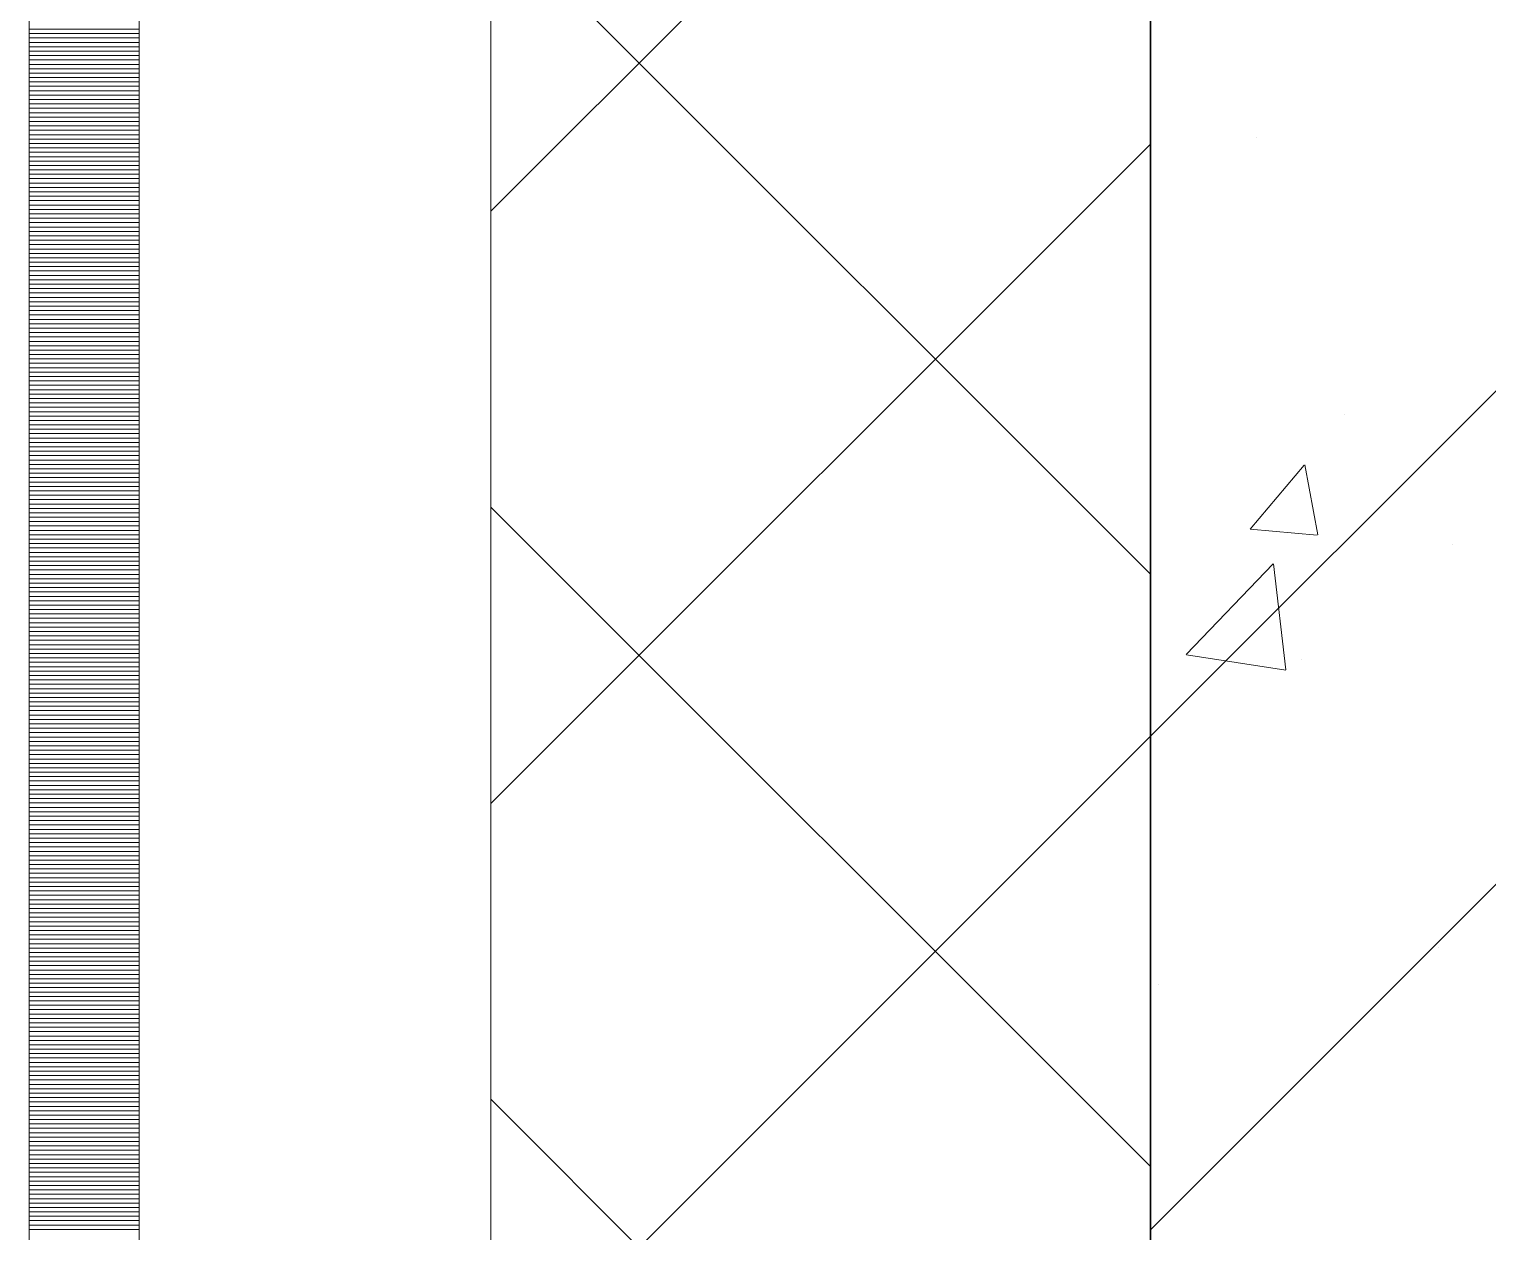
# Model space of a CAD drawing. Header units: millimetres. Extents: x 470010 to 1231400, y -134005 to 421770.
# Drawn here: x 672518.6 to 672850.3, y -53366 to -53092.5 of the extents above; entities that cross this region are included whole.
import ezdxf
from ezdxf.enums import TextEntityAlignment as Align

# ---------------------------------------------------------------- set-up
doc = ezdxf.new("R2010")
doc.units = ezdxf.units.MM
doc.linetypes.add('DASHED', pattern=[19.05, 12.7, -6.35])
doc.linetypes.add('HIDDEN2', pattern=[4.7625, 3.175, -1.5875])
doc.layers.get('Defpoints').update_dxf_attribs({"color": 140})
doc.layers.add('АР_Делит', color=120, linetype='Continuous', lineweight=0, plot=False)
for name, color, linetype, lineweight in [('АР_Колонны', 70, 'Continuous', 30), ('АР_Стены ЖБ', 7, 'Continuous', 35), ('АР_Стены ПЕНОблок', 52, 'Continuous', 20), ('АР_Тонкая', 254, 'Continuous', 5), ('АР_Утеплитель', 31, 'Continuous', 0), ('АР_Штриховка', 8, 'Continuous', 0)]:
    doc.layers.add(name, color=color, linetype=linetype, lineweight=lineweight)
doc.layers.add('РД_Оси_100', color=7, linetype='Continuous', lineweight=0, true_color=0x525252)
doc.styles.add('style1', font='ARIALN.TTF')

# ---------------------------------------------------------------- blocks, each defined once
blk = doc.blocks.new('СОШ_2200_АР_ОСИ_М100_28.05.24')
at = {"layer": 'АР_Делит', "color": 251, "linetype": 'DASHED', "true_color": 0x636466}
blk.add_lwpolyline([(114955, 135155), (114955, -355), (93595.036, -355), (93595.036, 13855), (94145, 13855), (94145, 68320), (66055, 68320), (66055, 13857.73), (83455, 13857.73), (83455, -355), (45245, -355), (45245, 13145), (44695, 13145), (44695, 26755), (45245, 26755), (45245, 68320), (20455, 68320), (20455, 26755), (27955, 26755), (27955, 13145), (-355, 13145), (-355, 100855)], dxfattribs=at)
blk = doc.blocks.new('A$C9108343f')
at = {"layer": 'АР_Колонны', "color": 18, "linetype": 'HIDDEN2', "lineweight": 25, "true_color": 0x000000}
blk.add_line((7054.96, 46855), (7054.96, 47755), dxfattribs=at)
at = {"layer": 'АР_Колонны', "color": 18, "linetype": 'Continuous', "lineweight": 15, "true_color": 0x000000}
blk.add_line((7054.96, 47755), (7054.96, 46855), dxfattribs=at)
blk.add_line((7054.96, 47755), (7054.96, 46855), dxfattribs=at)
at = {"layer": 'АР_Стены ЖБ', "color": 18, "linetype": 'Continuous', "lineweight": 30, "true_color": 0x000000}
blk.add_line((7054.96, 47755), (7054.96, 46855), dxfattribs=at)
at = {"layer": 'АР_Стены ПЕНОблок', "color": 18, "linetype": 'Continuous', "lineweight": 20, "true_color": 0x000000}
blk.add_line((7054.96, 97555), (7054.96, 21355), dxfattribs=at)
at = {"layer": 'АР_Тонкая', "color": 18, "linetype": 'Continuous', "lineweight": 5, "true_color": 0x000000}
for p, q in [((6799.96, 97555), (6799.96, 21355)), ((6824.96, 97555), (6824.96, 21355)), ((6824.96, 21355), (6824.96, 97555)), ((6904.96, 21355), (6904.96, 97555))]:
    blk.add_line(p, q, dxfattribs=at)
at = {"layer": 'АР_Утеплитель', "color": 18, "linetype": 'Continuous', "lineweight": 0, "true_color": 0x000000}
for p, q in [((6904.96, 97555), (6904.96, 21355)), ((7054.96, 21355), (7054.96, 97555))]:
    blk.add_line(p, q, dxfattribs=at)
at = {"layer": 'АР_Штриховка', "color": 18, "linetype": 'Continuous', "lineweight": 0, "true_color": 0x000000}
for p, q in [((6904.96, 47232.33), (7054.96, 47382.33)), ((7054.96, 47149.76), (6904.96, 47299.76)), ((6799.96, 47273.75), (6824.96, 47273.75)), ((6799.96, 47272.75), (6824.96, 47272.75)), ((6799.96, 47271.75), (6824.96, 47271.75)), ((6799.96, 47270.75), (6824.96, 47270.75)), ((6799.96, 47269.75), (6824.96, 47269.75)), ((6799.96, 47268.75), (6824.96, 47268.75)), ((6799.96, 47267.75), (6824.96, 47267.75)), ((6799.96, 47266.75), (6824.96, 47266.75)), ((6799.96, 47265.75), (6824.96, 47265.75)), ((6799.96, 47264.75), (6824.96, 47264.75)), ((6799.96, 47263.75), (6824.96, 47263.75)), ((6799.96, 47262.75), (6824.96, 47262.75)), ((6799.96, 47261.75), (6824.96, 47261.75)), ((6799.96, 47260.75), (6824.96, 47260.75)), ((6799.96, 47259.75), (6824.96, 47259.75)), ((6799.96, 47258.75), (6824.96, 47258.75)), ((6799.96, 47257.75), (6824.96, 47257.75)), ((6799.96, 47256.75), (6824.96, 47256.75)), ((6799.96, 47255.75), (6824.96, 47255.75)), ((6799.96, 47254.75), (6824.96, 47254.75)), ((6799.96, 47253.75), (6824.96, 47253.75)), ((6799.96, 47252.75), (6824.96, 47252.75)), ((6799.96, 47251.75), (6824.96, 47251.75)), ((6799.96, 47250.75), (6824.96, 47250.75)), ((6799.96, 47249.75), (6824.96, 47249.75)), ((6799.96, 47248.75), (6824.96, 47248.75)), ((6799.96, 47247.75), (6824.96, 47247.75)), ((6904.96, 47097.63), (7054.96, 47247.63)), ((6799.96, 47246.75), (6824.96, 47246.75)), ((6799.96, 47245.75), (6824.96, 47245.75)), ((6799.96, 47244.75), (6824.96, 47244.75)), ((6799.96, 47243.75), (6824.96, 47243.75)), ((6799.96, 47242.75), (6824.96, 47242.75)), ((6799.96, 47241.75), (6824.96, 47241.75)), ((6799.96, 47240.75), (6824.96, 47240.75)), ((6799.96, 47239.75), (6824.96, 47239.75)), ((6799.96, 47238.75), (6824.96, 47238.75)), ((6799.96, 47237.75), (6824.96, 47237.75)), ((6799.96, 47236.75), (6824.96, 47236.75)), ((6799.96, 47235.75), (6824.96, 47235.75)), ((6799.96, 47234.75), (6824.96, 47234.75)), ((6799.96, 47233.75), (6824.96, 47233.75)), ((6799.96, 47232.75), (6824.96, 47232.75)), ((6799.96, 47231.75), (6824.96, 47231.75)), ((6799.96, 47230.75), (6824.96, 47230.75)), ((6799.96, 47229.75), (6824.96, 47229.75)), ((6799.96, 47228.75), (6824.96, 47228.75)), ((6799.96, 47227.75), (6824.96, 47227.75)), ((6799.96, 47226.75), (6824.96, 47226.75)), ((6799.96, 47225.75), (6824.96, 47225.75)), ((6799.96, 47224.75), (6824.96, 47224.75)), ((6799.96, 47223.75), (6824.96, 47223.75)), ((6799.96, 47222.75), (6824.96, 47222.75)), ((6799.96, 47221.75), (6824.96, 47221.75)), ((6799.96, 47220.75), (6824.96, 47220.75)), ((6799.96, 47219.75), (6824.96, 47219.75)), ((6799.96, 47218.75), (6824.96, 47218.75)), ((6799.96, 47217.75), (6824.96, 47217.75)), ((6799.96, 47216.75), (6824.96, 47216.75)), ((6799.96, 47215.75), (6824.96, 47215.75)), ((6799.96, 47214.75), (6824.96, 47214.75)), ((6799.96, 47213.75), (6824.96, 47213.75)), ((6799.96, 47212.75), (6824.96, 47212.75)), ((6799.96, 47211.75), (6824.96, 47211.75)), ((6799.96, 47210.75), (6824.96, 47210.75)), ((6799.96, 47209.75), (6824.96, 47209.75)), ((6799.96, 47208.75), (6824.96, 47208.75)), ((6799.96, 47207.75), (6824.96, 47207.75)), ((6799.96, 47206.75), (6824.96, 47206.75)), ((6799.96, 47205.75), (6824.96, 47205.75)), ((6799.96, 47204.75), (6824.96, 47204.75)), ((6799.96, 47203.75), (6824.96, 47203.75)), ((6799.96, 47202.75), (6824.96, 47202.75)), ((6799.96, 47201.75), (6824.96, 47201.75)), ((6799.96, 47200.75), (6824.96, 47200.75)), ((6799.96, 47199.75), (6824.96, 47199.75)), ((6799.96, 47198.75), (6824.96, 47198.75)), ((6799.96, 47197.75), (6824.96, 47197.75)), ((6799.96, 47196.75), (6824.96, 47196.75)), ((6799.96, 47195.75), (6824.96, 47195.75)), ((6799.96, 47194.75), (6824.96, 47194.75)), ((6799.96, 47193.75), (6824.96, 47193.75)), ((6799.96, 47192.75), (6824.96, 47192.75)), ((6799.96, 47191.75), (6824.96, 47191.75)), ((6799.96, 47190.75), (6824.96, 47190.75)), ((6799.96, 47189.75), (6824.96, 47189.75)), ((6799.96, 47188.75), (6824.96, 47188.75)), ((6799.96, 47187.75), (6824.96, 47187.75)), ((6799.96, 47186.75), (6824.96, 47186.75)), ((6799.96, 47185.75), (6824.96, 47185.75)), ((6799.96, 47184.75), (6824.96, 47184.75)), ((7099.14, 47186.19), (7099.14, 47186.19)), ((6799.96, 47183.75), (6824.96, 47183.75)), ((6799.96, 47182.75), (6824.96, 47182.75)), ((6799.96, 47181.75), (6824.96, 47181.75)), ((6799.96, 47180.75), (6824.96, 47180.75)), ((6799.96, 47179.75), (6824.96, 47179.75)), ((6799.96, 47178.75), (6824.96, 47178.75)), ((6799.96, 47177.75), (6824.96, 47177.75)), ((6799.96, 47176.75), (6824.96, 47176.75)), ((6799.96, 47175.75), (6824.96, 47175.75)), ((6799.96, 47174.75), (6824.96, 47174.75)), ((7077.68, 47160.03), (7089.93, 47174.62)), ((7093.05, 47158.73), (7090.11, 47174.65)), ((6799.96, 47173.75), (6824.96, 47173.75)), ((6799.96, 47172.75), (6824.96, 47172.75)), ((6799.96, 47171.75), (6824.96, 47171.75)), ((6799.96, 47170.75), (6824.96, 47170.75)), ((6799.96, 47169.75), (6824.96, 47169.75)), ((6799.96, 47168.75), (6824.96, 47168.75)), ((6799.96, 47167.75), (6824.96, 47167.75)), ((6799.96, 47166.75), (6824.96, 47166.75)), ((6799.96, 47165.75), (6824.96, 47165.75)), ((6799.96, 47164.75), (6824.96, 47164.75)), ((7054.96, 47015.06), (6904.96, 47165.06)), ((6799.96, 47163.75), (6824.96, 47163.75)), ((6799.96, 47162.75), (6824.96, 47162.75)), ((6799.96, 47161.75), (6824.96, 47161.75)), ((6799.96, 47160.75), (6824.96, 47160.75)), ((6799.96, 47159.75), (6824.96, 47159.75)), ((6799.96, 47158.75), (6824.96, 47158.75)), ((7077.68, 47160.02), (7092.86, 47158.69)), ((6799.96, 47157.75), (6824.96, 47157.75)), ((6799.96, 47156.75), (6824.96, 47156.75)), ((6799.96, 47155.75), (6824.96, 47155.75)), ((6799.96, 47154.75), (6824.96, 47154.75)), ((7123.62, 47156.61), (7123.62, 47156.61)), ((6799.96, 47153.75), (6824.96, 47153.75)), ((6799.96, 47152.75), (6824.96, 47152.75)), ((6799.96, 47151.75), (6824.96, 47151.75)), ((7063.11, 47131.55), (7082.89, 47152.17)), ((7085.75, 47128.06), (7082.95, 47152.18)), ((6799.96, 47150.75), (6824.96, 47150.75)), ((6799.96, 47149.75), (6824.96, 47149.75)), ((6799.96, 47148.75), (6824.96, 47148.75)), ((6799.96, 47147.75), (6824.96, 47147.75)), ((6799.96, 47146.75), (6824.96, 47146.75)), ((6799.96, 47145.75), (6824.96, 47145.75)), ((6799.96, 47144.75), (6824.96, 47144.75)), ((6799.96, 47143.75), (6824.96, 47143.75)), ((6799.96, 47142.75), (6824.96, 47142.75)), ((6799.96, 47141.75), (6824.96, 47141.75)), ((6799.96, 47140.75), (6824.96, 47140.75)), ((6799.96, 47139.75), (6824.96, 47139.75)), ((6799.96, 47138.75), (6824.96, 47138.75)), ((6799.96, 47137.75), (6824.96, 47137.75)), ((6799.96, 47136.75), (6824.96, 47136.75)), ((6799.96, 47135.75), (6824.96, 47135.75)), ((6799.96, 47134.75), (6824.96, 47134.75)), ((6799.96, 47133.75), (6824.96, 47133.75)), ((6799.96, 47132.75), (6824.96, 47132.75)), ((6799.96, 47131.75), (6824.96, 47131.75)), ((7063.15, 47131.47), (7085.74, 47127.96)), ((6799.96, 47130.75), (6824.96, 47130.75)), ((6799.96, 47129.75), (6824.96, 47129.75)), ((6799.96, 47128.75), (6824.96, 47128.75)), ((7089.28, 47130.49), (7089.28, 47130.49)), ((6799.96, 47127.75), (6824.96, 47127.75)), ((6799.96, 47126.75), (6824.96, 47126.75)), ((6799.96, 47125.75), (6824.96, 47125.75)), ((6799.96, 47124.75), (6824.96, 47124.75)), ((6799.96, 47123.75), (6824.96, 47123.75)), ((6799.96, 47122.75), (6824.96, 47122.75)), ((6799.96, 47121.75), (6824.96, 47121.75)), ((6799.96, 47120.75), (6824.96, 47120.75)), ((6799.96, 47119.75), (6824.96, 47119.75)), ((6799.96, 47118.75), (6824.96, 47118.75)), ((6799.96, 47117.75), (6824.96, 47117.75)), ((6799.96, 47116.75), (6824.96, 47116.75)), ((6799.96, 47115.75), (6824.96, 47115.75)), ((6799.96, 47114.75), (6824.96, 47114.75)), ((6799.96, 47113.75), (6824.96, 47113.75)), ((6799.96, 47112.75), (6824.96, 47112.75)), ((6799.96, 47111.75), (6824.96, 47111.75)), ((6904.96, 46962.92), (7054.96, 47112.92)), ((6799.96, 47110.75), (6824.96, 47110.75)), ((6799.96, 47109.75), (6824.96, 47109.75)), ((6799.96, 47108.75), (6824.96, 47108.75)), ((6799.96, 47107.75), (6824.96, 47107.75)), ((6799.96, 47106.75), (6824.96, 47106.75)), ((6799.96, 47105.75), (6824.96, 47105.75)), ((6799.96, 47104.75), (6824.96, 47104.75)), ((6799.96, 47103.75), (6824.96, 47103.75)), ((6799.96, 47102.75), (6824.96, 47102.75)), ((6799.96, 47101.75), (6824.96, 47101.75)), ((6799.96, 47100.75), (6824.96, 47100.75)), ((6799.96, 47099.75), (6824.96, 47099.75)), ((6799.96, 47098.75), (6824.96, 47098.75)), ((6799.96, 47097.75), (6824.96, 47097.75)), ((6799.96, 47096.75), (6824.96, 47096.75)), ((6799.96, 47095.75), (6824.96, 47095.75)), ((6799.96, 47094.75), (6824.96, 47094.75)), ((6799.96, 47093.75), (6824.96, 47093.75)), ((6799.96, 47092.75), (6824.96, 47092.75)), ((6799.96, 47091.75), (6824.96, 47091.75)), ((6799.96, 47090.75), (6824.96, 47090.75)), ((6799.96, 47089.75), (6824.96, 47089.75)), ((6799.96, 47088.75), (6824.96, 47088.75)), ((6799.96, 47087.75), (6824.96, 47087.75)), ((6799.96, 47086.75), (6824.96, 47086.75)), ((6799.96, 47085.75), (6824.96, 47085.75)), ((6799.96, 47084.75), (6824.96, 47084.75)), ((6799.96, 47083.75), (6824.96, 47083.75)), ((6799.96, 47082.75), (6824.96, 47082.75)), ((6799.96, 47081.75), (6824.96, 47081.75)), ((6799.96, 47080.75), (6824.96, 47080.75)), ((6799.96, 47079.75), (6824.96, 47079.75)), ((6799.96, 47078.75), (6824.96, 47078.75)), ((6799.96, 47077.75), (6824.96, 47077.75)), ((6799.96, 47076.75), (6824.96, 47076.75)), ((6799.96, 47075.75), (6824.96, 47075.75)), ((6799.96, 47074.75), (6824.96, 47074.75)), ((6799.96, 47073.75), (6824.96, 47073.75)), ((6799.96, 47072.75), (6824.96, 47072.75)), ((6799.96, 47071.75), (6824.96, 47071.75)), ((6799.96, 47070.75), (6824.96, 47070.75)), ((6799.96, 47069.75), (6824.96, 47069.75)), ((6799.96, 47068.75), (6824.96, 47068.75)), ((6799.96, 47067.75), (6824.96, 47067.75)), ((6799.96, 47066.75), (6824.96, 47066.75)), ((6799.96, 47065.75), (6824.96, 47065.75)), ((6799.96, 47064.75), (6824.96, 47064.75)), ((6799.96, 47063.75), (6824.96, 47063.75)), ((6799.96, 47062.75), (6824.96, 47062.75)), ((6799.96, 47061.75), (6824.96, 47061.75)), ((7120.39, 47064.8), (7120.39, 47064.8)), ((6799.96, 47060.75), (6824.96, 47060.75)), ((6799.96, 47059.75), (6824.96, 47059.75)), ((6799.96, 47058.75), (6824.96, 47058.75)), ((6799.96, 47057.75), (6824.96, 47057.75)), ((6799.96, 47056.75), (6824.96, 47056.75)), ((6799.96, 47055.75), (6824.96, 47055.75)), ((7056.8, 47056.43), (7056.8, 47056.43)), ((6799.96, 47054.75), (6824.96, 47054.75)), ((6799.96, 47053.75), (6824.96, 47053.75)), ((6799.96, 47052.75), (6824.96, 47052.75)), ((6799.96, 47051.75), (6824.96, 47051.75)), ((6799.96, 47050.75), (6824.96, 47050.75)), ((6799.96, 47049.75), (6824.96, 47049.75)), ((6799.96, 47048.75), (6824.96, 47048.75)), ((6799.96, 47047.75), (6824.96, 47047.75)), ((6799.96, 47046.75), (6824.96, 47046.75)), ((6799.96, 47045.75), (6824.96, 47045.75)), ((6799.96, 47044.75), (6824.96, 47044.75)), ((6799.96, 47043.75), (6824.96, 47043.75)), ((6799.96, 47042.75), (6824.96, 47042.75)), ((6799.96, 47041.75), (6824.96, 47041.75)), ((6799.96, 47040.75), (6824.96, 47040.75)), ((6799.96, 47039.75), (6824.96, 47039.75)), ((6799.96, 47038.75), (6824.96, 47038.75)), ((6799.96, 47037.75), (6824.96, 47037.75)), ((6799.96, 47036.75), (6824.96, 47036.75)), ((6799.96, 47035.75), (6824.96, 47035.75)), ((6799.96, 47034.75), (6824.96, 47034.75)), ((6799.96, 47033.75), (6824.96, 47033.75)), ((6799.96, 47032.75), (6824.96, 47032.75)), ((6799.96, 47031.75), (6824.96, 47031.75)), ((6799.96, 47030.75), (6824.96, 47030.75)), ((6799.96, 47029.75), (6824.96, 47029.75)), ((6799.96, 47028.75), (6824.96, 47028.75)), ((7054.96, 46880.36), (6904.96, 47030.36)), ((6799.96, 47027.75), (6824.96, 47027.75)), ((6799.96, 47026.75), (6824.96, 47026.75)), ((6799.96, 47025.75), (6824.96, 47025.75)), ((6799.96, 47024.75), (6824.96, 47024.75)), ((6799.96, 47023.75), (6824.96, 47023.75)), ((6799.96, 47022.75), (6824.96, 47022.75)), ((6799.96, 47021.75), (6824.96, 47021.75)), ((6799.96, 47020.75), (6824.96, 47020.75)), ((6799.96, 47019.75), (6824.96, 47019.75)), ((6799.96, 47018.75), (6824.96, 47018.75)), ((6799.96, 47017.75), (6824.96, 47017.75)), ((6799.96, 47016.75), (6824.96, 47016.75)), ((6799.96, 47015.75), (6824.96, 47015.75)), ((6799.96, 47014.75), (6824.96, 47014.75)), ((6799.96, 47013.75), (6824.96, 47013.75)), ((6799.96, 47012.75), (6824.96, 47012.75)), ((6799.96, 47011.75), (6824.96, 47011.75)), ((6799.96, 47010.75), (6824.96, 47010.75)), ((6799.96, 47009.75), (6824.96, 47009.75)), ((6799.96, 47008.75), (6824.96, 47008.75)), ((6799.96, 47007.75), (6824.96, 47007.75)), ((6799.96, 47006.75), (6824.96, 47006.75)), ((6799.96, 47005.75), (6824.96, 47005.75)), ((6799.96, 47004.75), (6824.96, 47004.75)), ((6799.96, 47003.75), (6824.96, 47003.75)), ((6799.96, 47002.75), (6824.96, 47002.75)), ((6799.96, 47001.75), (6824.96, 47001.75)), ((6799.96, 47000.75), (6824.96, 47000.75))]:
    blk.add_line(p, q, dxfattribs=at)
at = {"layer": 'АР_Штриховка', "color": 18, "linetype": 'Continuous', "lineweight": 5, "true_color": 0x000000}
for p, q in [((7054.96, 47112.92), (7274.96, 47332.92)), ((7078.99, 47249.21), (7078.99, 47249.21)), ((7054.96, 47000.67), (7163.18, 47108.89))]:
    blk.add_line(p, q, dxfattribs=at)
at = {"layer": 'РД_Оси_100'}
blk.add_blockref('СОШ_2200_АР_ОСИ_М100_28.05.24', (7154.96, 6755), dxfattribs=at)
at = {"layer": 'Defpoints', "color": 18, "true_color": 0x000000, "style": 'style1'}
for p in [(143949.34, 316089.12), (143974.98, 281639.5), (143890.4, 273244.71), (143839.99, 264276.81), (143967.75, 254892.38), (12251.96, 104178.14), (12382.58, 96023.14)]:
    blk.add_attdef('АР-ПОМЕЩЕНИЕ:НАИМЕНОВАНИЕ', text='', height=100, dxfattribs=at).set_placement(p, align=Align.MIDDLE)
at = {"layer": 'Defpoints', "color": 18, "true_color": 0x000000, "style": 'style1', "flags": 8}
for p in [(143951.3, 279099.09), (143848.34, 269251.11), (143875.33, 260094.25), (144049.74, 250824.7), (163419.28, 238153.36), (155897.46, 237965.97), (183037.2, 237965.97), (143342.94, 237876.19)]:
    blk.add_attdef('АР-ПОМЕЩЕНИЕ:НАИМЕНОВАНИЕ', text='', height=100, dxfattribs=at).set_placement(p, align=Align.MIDDLE)

msp = doc.modelspace()

# ---------------------------------------------------------------- linework, layer by layer
at = {"layer": 'АР_Колонны', "color": 18, "linetype": 'HIDDEN2', "lineweight": 25, "true_color": 0x000000}
msp.add_line((672773.57, -53511.242), (672773.57, -52611.242), dxfattribs=at)
at = {"layer": 'АР_Колонны', "color": 18, "linetype": 'Continuous', "lineweight": 15, "true_color": 0x000000}
msp.add_line((672773.57, -52611.242), (672773.57, -53511.242), dxfattribs=at)
msp.add_line((672773.57, -52611.242), (672773.57, -53511.242), dxfattribs=at)
at = {"layer": 'АР_Стены ЖБ', "color": 18, "linetype": 'Continuous', "lineweight": 30, "true_color": 0x000000}
msp.add_line((672773.57, -52611.242), (672773.57, -53511.242), dxfattribs=at)
at = {"layer": 'АР_Стены ПЕНОблок', "color": 18, "linetype": 'Continuous', "lineweight": 20, "true_color": 0x000000}
msp.add_line((672773.57, -2811.242), (672773.57, -79011.242), dxfattribs=at)
at = {"layer": 'АР_Тонкая', "color": 18, "linetype": 'Continuous', "lineweight": 5, "true_color": 0x000000}
for p, q in [((672518.57, -2811.242), (672518.57, -79011.242)), ((672543.57, -2811.242), (672543.57, -79011.242)), ((672543.57, -79011.242), (672543.57, -2811.242)), ((672623.57, -79011.242), (672623.57, -2811.242))]:
    msp.add_line(p, q, dxfattribs=at)
at = {"layer": 'АР_Утеплитель', "color": 18, "linetype": 'Continuous', "lineweight": 0, "true_color": 0x000000}
for p, q in [((672623.57, -2811.242), (672623.57, -79011.242)), ((672773.57, -79011.242), (672773.57, -2811.242))]:
    msp.add_line(p, q, dxfattribs=at)
at = {"layer": 'АР_Штриховка', "color": 18, "linetype": 'Continuous', "lineweight": 0, "true_color": 0x000000}
for p, q in [((672623.57, -53133.912), (672773.57, -52983.912)), ((672773.57, -53216.479), (672623.57, -53066.479)), ((672518.57, -53093.492), (672543.57, -53093.492)), ((672518.57, -53094.492), (672543.57, -53094.492)), ((672518.57, -53095.492), (672543.57, -53095.492)), ((672518.57, -53096.492), (672543.57, -53096.492)), ((672518.57, -53097.492), (672543.57, -53097.492)), ((672518.57, -53098.492), (672543.57, -53098.492)), ((672518.57, -53099.492), (672543.57, -53099.492)), ((672518.57, -53100.492), (672543.57, -53100.492)), ((672518.57, -53101.492), (672543.57, -53101.492)), ((672518.57, -53102.492), (672543.57, -53102.492)), ((672518.57, -53103.492), (672543.57, -53103.492)), ((672518.57, -53104.492), (672543.57, -53104.492)), ((672518.57, -53105.492), (672543.57, -53105.492)), ((672518.57, -53106.492), (672543.57, -53106.492)), ((672518.57, -53107.492), (672543.57, -53107.492)), ((672518.57, -53108.492), (672543.57, -53108.492)), ((672518.57, -53109.492), (672543.57, -53109.492)), ((672518.57, -53110.492), (672543.57, -53110.492)), ((672518.57, -53111.492), (672543.57, -53111.492)), ((672518.57, -53112.492), (672543.57, -53112.492)), ((672518.57, -53113.492), (672543.57, -53113.492)), ((672518.57, -53114.492), (672543.57, -53114.492)), ((672518.57, -53115.492), (672543.57, -53115.492)), ((672518.57, -53116.492), (672543.57, -53116.492)), ((672518.57, -53117.492), (672543.57, -53117.492)), ((672518.57, -53118.492), (672543.57, -53118.492)), ((672623.57, -53268.616), (672773.57, -53118.616)), ((672518.57, -53119.492), (672543.57, -53119.492)), ((672518.57, -53120.492), (672543.57, -53120.492)), ((672518.57, -53121.492), (672543.57, -53121.492)), ((672518.57, -53122.492), (672543.57, -53122.492)), ((672518.57, -53123.492), (672543.57, -53123.492)), ((672518.57, -53124.492), (672543.57, -53124.492)), ((672518.57, -53125.492), (672543.57, -53125.492)), ((672518.57, -53126.492), (672543.57, -53126.492)), ((672518.57, -53127.492), (672543.57, -53127.492)), ((672518.57, -53128.492), (672543.57, -53128.492)), ((672518.57, -53129.492), (672543.57, -53129.492)), ((672518.57, -53130.492), (672543.57, -53130.492)), ((672518.57, -53131.492), (672543.57, -53131.492)), ((672518.57, -53132.492), (672543.57, -53132.492)), ((672518.57, -53133.492), (672543.57, -53133.492)), ((672518.57, -53134.492), (672543.57, -53134.492)), ((672518.57, -53135.492), (672543.57, -53135.492)), ((672518.57, -53136.492), (672543.57, -53136.492)), ((672518.57, -53137.492), (672543.57, -53137.492)), ((672518.57, -53138.492), (672543.57, -53138.492)), ((672518.57, -53139.492), (672543.57, -53139.492)), ((672518.57, -53140.492), (672543.57, -53140.492)), ((672518.57, -53141.492), (672543.57, -53141.492)), ((672518.57, -53142.492), (672543.57, -53142.492)), ((672518.57, -53143.492), (672543.57, -53143.492)), ((672518.57, -53144.492), (672543.57, -53144.492)), ((672518.57, -53145.492), (672543.57, -53145.492)), ((672518.57, -53146.492), (672543.57, -53146.492)), ((672518.57, -53147.492), (672543.57, -53147.492)), ((672518.57, -53148.492), (672543.57, -53148.492)), ((672518.57, -53149.492), (672543.57, -53149.492)), ((672518.57, -53150.492), (672543.57, -53150.492)), ((672518.57, -53151.492), (672543.57, -53151.492)), ((672518.57, -53152.492), (672543.57, -53152.492)), ((672518.57, -53153.492), (672543.57, -53153.492)), ((672518.57, -53154.492), (672543.57, -53154.492)), ((672518.57, -53155.492), (672543.57, -53155.492)), ((672518.57, -53156.492), (672543.57, -53156.492)), ((672518.57, -53157.492), (672543.57, -53157.492)), ((672518.57, -53158.492), (672543.57, -53158.492)), ((672518.57, -53159.492), (672543.57, -53159.492)), ((672518.57, -53160.492), (672543.57, -53160.492)), ((672518.57, -53161.492), (672543.57, -53161.492)), ((672518.57, -53162.492), (672543.57, -53162.492)), ((672518.57, -53163.492), (672543.57, -53163.492)), ((672518.57, -53164.492), (672543.57, -53164.492)), ((672518.57, -53165.492), (672543.57, -53165.492)), ((672518.57, -53166.492), (672543.57, -53166.492)), ((672518.57, -53167.492), (672543.57, -53167.492)), ((672518.57, -53168.492), (672543.57, -53168.492)), ((672518.57, -53169.492), (672543.57, -53169.492)), ((672518.57, -53170.492), (672543.57, -53170.492)), ((672518.57, -53171.492), (672543.57, -53171.492)), ((672518.57, -53172.492), (672543.57, -53172.492)), ((672518.57, -53173.492), (672543.57, -53173.492)), ((672518.57, -53174.492), (672543.57, -53174.492)), ((672518.57, -53175.492), (672543.57, -53175.492)), ((672518.57, -53176.492), (672543.57, -53176.492)), ((672518.57, -53177.492), (672543.57, -53177.492)), ((672518.57, -53178.492), (672543.57, -53178.492)), ((672518.57, -53179.492), (672543.57, -53179.492)), ((672518.57, -53180.492), (672543.57, -53180.492)), ((672518.57, -53181.492), (672543.57, -53181.492)), ((672518.57, -53182.492), (672543.57, -53182.492)), ((672518.57, -53183.492), (672543.57, -53183.492)), ((672518.57, -53184.492), (672543.57, -53184.492)), ((672518.57, -53185.492), (672543.57, -53185.492)), ((672518.57, -53186.492), (672543.57, -53186.492)), ((672518.57, -53187.492), (672543.57, -53187.492)), ((672518.57, -53188.492), (672543.57, -53188.492)), ((672518.57, -53189.492), (672543.57, -53189.492)), ((672518.57, -53190.492), (672543.57, -53190.492)), ((672518.57, -53191.492), (672543.57, -53191.492)), ((672796.293, -53206.215), (672808.538, -53191.622)), ((672811.662, -53207.513), (672808.725, -53191.591)), ((672518.57, -53192.492), (672543.57, -53192.492)), ((672518.57, -53193.492), (672543.57, -53193.492)), ((672518.57, -53194.492), (672543.57, -53194.492)), ((672518.57, -53195.492), (672543.57, -53195.492)), ((672518.57, -53196.492), (672543.57, -53196.492)), ((672518.57, -53197.492), (672543.57, -53197.492)), ((672518.57, -53198.492), (672543.57, -53198.492)), ((672518.57, -53199.492), (672543.57, -53199.492)), ((672518.57, -53200.492), (672543.57, -53200.492)), ((672518.57, -53201.492), (672543.57, -53201.492)), ((672773.57, -53351.182), (672623.57, -53201.182)), ((672518.57, -53202.492), (672543.57, -53202.492)), ((672518.57, -53203.492), (672543.57, -53203.492)), ((672518.57, -53204.492), (672543.57, -53204.492)), ((672518.57, -53205.492), (672543.57, -53205.492)), ((672518.57, -53206.492), (672543.57, -53206.492)), ((672518.57, -53207.492), (672543.57, -53207.492)), ((672518.57, -53208.492), (672543.57, -53208.492)), ((672796.292, -53206.219), (672811.474, -53207.547)), ((672518.57, -53209.492), (672543.57, -53209.492)), ((672518.57, -53210.492), (672543.57, -53210.492)), ((672518.57, -53211.492), (672543.57, -53211.492)), ((672518.57, -53212.492), (672543.57, -53212.492)), ((672518.57, -53213.492), (672543.57, -53213.492)), ((672518.57, -53214.492), (672543.57, -53214.492)), ((672518.57, -53215.492), (672543.57, -53215.492)), ((672781.719, -53234.689), (672801.502, -53214.071)), ((672804.364, -53238.187), (672801.557, -53214.064)), ((672518.57, -53216.492), (672543.57, -53216.492)), ((672518.57, -53217.492), (672543.57, -53217.492)), ((672518.57, -53218.492), (672543.57, -53218.492)), ((672518.57, -53219.492), (672543.57, -53219.492)), ((672518.57, -53220.492), (672543.57, -53220.492)), ((672518.57, -53221.492), (672543.57, -53221.492)), ((672518.57, -53222.492), (672543.57, -53222.492)), ((672518.57, -53223.492), (672543.57, -53223.492)), ((672518.57, -53224.492), (672543.57, -53224.492)), ((672518.57, -53225.492), (672543.57, -53225.492)), ((672518.57, -53226.492), (672543.57, -53226.492)), ((672518.57, -53227.492), (672543.57, -53227.492)), ((672518.57, -53228.492), (672543.57, -53228.492)), ((672518.57, -53229.492), (672543.57, -53229.492)), ((672518.57, -53230.492), (672543.57, -53230.492)), ((672518.57, -53231.492), (672543.57, -53231.492)), ((672518.57, -53232.492), (672543.57, -53232.492)), ((672518.57, -53233.492), (672543.57, -53233.492)), ((672518.57, -53234.492), (672543.57, -53234.492)), ((672518.57, -53235.492), (672543.57, -53235.492)), ((672781.759, -53234.776), (672804.349, -53238.279)), ((672518.57, -53236.492), (672543.57, -53236.492)), ((672518.57, -53237.492), (672543.57, -53237.492)), ((672518.57, -53238.492), (672543.57, -53238.492)), ((672518.57, -53239.492), (672543.57, -53239.492)), ((672518.57, -53240.492), (672543.57, -53240.492)), ((672518.57, -53241.492), (672543.57, -53241.492)), ((672518.57, -53242.492), (672543.57, -53242.492)), ((672518.57, -53243.492), (672543.57, -53243.492)), ((672518.57, -53244.492), (672543.57, -53244.492)), ((672518.57, -53245.492), (672543.57, -53245.492)), ((672518.57, -53246.492), (672543.57, -53246.492)), ((672518.57, -53247.492), (672543.57, -53247.492)), ((672518.57, -53248.492), (672543.57, -53248.492)), ((672518.57, -53249.492), (672543.57, -53249.492)), ((672518.57, -53250.492), (672543.57, -53250.492)), ((672518.57, -53251.492), (672543.57, -53251.492)), ((672518.57, -53252.492), (672543.57, -53252.492)), ((672518.57, -53253.492), (672543.57, -53253.492)), ((672518.57, -53254.492), (672543.57, -53254.492)), ((672623.57, -53403.319), (672773.57, -53253.319)), ((672518.57, -53255.492), (672543.57, -53255.492)), ((672518.57, -53256.492), (672543.57, -53256.492)), ((672518.57, -53257.492), (672543.57, -53257.492)), ((672518.57, -53258.492), (672543.57, -53258.492)), ((672518.57, -53259.492), (672543.57, -53259.492)), ((672518.57, -53260.492), (672543.57, -53260.492)), ((672518.57, -53261.492), (672543.57, -53261.492)), ((672518.57, -53262.492), (672543.57, -53262.492)), ((672518.57, -53263.492), (672543.57, -53263.492)), ((672518.57, -53264.492), (672543.57, -53264.492)), ((672518.57, -53265.492), (672543.57, -53265.492)), ((672518.57, -53266.492), (672543.57, -53266.492)), ((672518.57, -53267.492), (672543.57, -53267.492)), ((672518.57, -53268.492), (672543.57, -53268.492)), ((672518.57, -53269.492), (672543.57, -53269.492)), ((672518.57, -53270.492), (672543.57, -53270.492)), ((672518.57, -53271.492), (672543.57, -53271.492)), ((672518.57, -53272.492), (672543.57, -53272.492)), ((672518.57, -53273.492), (672543.57, -53273.492)), ((672518.57, -53274.492), (672543.57, -53274.492)), ((672518.57, -53275.492), (672543.57, -53275.492)), ((672518.57, -53276.492), (672543.57, -53276.492)), ((672518.57, -53277.492), (672543.57, -53277.492)), ((672518.57, -53278.492), (672543.57, -53278.492)), ((672518.57, -53279.492), (672543.57, -53279.492)), ((672518.57, -53280.492), (672543.57, -53280.492)), ((672518.57, -53281.492), (672543.57, -53281.492)), ((672518.57, -53282.492), (672543.57, -53282.492)), ((672518.57, -53283.492), (672543.57, -53283.492)), ((672518.57, -53284.492), (672543.57, -53284.492)), ((672518.57, -53285.492), (672543.57, -53285.492)), ((672518.57, -53286.492), (672543.57, -53286.492)), ((672518.57, -53287.492), (672543.57, -53287.492)), ((672518.57, -53288.492), (672543.57, -53288.492)), ((672518.57, -53289.492), (672543.57, -53289.492)), ((672518.57, -53290.492), (672543.57, -53290.492)), ((672518.57, -53291.492), (672543.57, -53291.492)), ((672518.57, -53292.492), (672543.57, -53292.492)), ((672518.57, -53293.492), (672543.57, -53293.492)), ((672518.57, -53294.492), (672543.57, -53294.492)), ((672518.57, -53295.492), (672543.57, -53295.492)), ((672518.57, -53296.492), (672543.57, -53296.492)), ((672518.57, -53297.492), (672543.57, -53297.492)), ((672518.57, -53298.492), (672543.57, -53298.492)), ((672518.57, -53299.492), (672543.57, -53299.492)), ((672518.57, -53300.492), (672543.57, -53300.492)), ((672518.57, -53301.492), (672543.57, -53301.492)), ((672518.57, -53302.492), (672543.57, -53302.492)), ((672518.57, -53303.492), (672543.57, -53303.492)), ((672518.57, -53304.492), (672543.57, -53304.492)), ((672518.57, -53305.492), (672543.57, -53305.492)), ((672518.57, -53306.492), (672543.57, -53306.492)), ((672518.57, -53307.492), (672543.57, -53307.492)), ((672518.57, -53308.492), (672543.57, -53308.492)), ((672518.57, -53309.492), (672543.57, -53309.492)), ((672518.57, -53310.492), (672543.57, -53310.492)), ((672518.57, -53311.492), (672543.57, -53311.492)), ((672518.57, -53312.492), (672543.57, -53312.492)), ((672518.57, -53313.492), (672543.57, -53313.492)), ((672518.57, -53314.492), (672543.57, -53314.492)), ((672518.57, -53315.492), (672543.57, -53315.492)), ((672518.57, -53316.492), (672543.57, -53316.492)), ((672518.57, -53317.492), (672543.57, -53317.492)), ((672518.57, -53318.492), (672543.57, -53318.492)), ((672518.57, -53319.492), (672543.57, -53319.492)), ((672518.57, -53320.492), (672543.57, -53320.492)), ((672518.57, -53321.492), (672543.57, -53321.492)), ((672518.57, -53322.492), (672543.57, -53322.492)), ((672518.57, -53323.492), (672543.57, -53323.492)), ((672518.57, -53324.492), (672543.57, -53324.492)), ((672518.57, -53325.492), (672543.57, -53325.492)), ((672518.57, -53326.492), (672543.57, -53326.492)), ((672518.57, -53327.492), (672543.57, -53327.492)), ((672518.57, -53328.492), (672543.57, -53328.492)), ((672518.57, -53329.492), (672543.57, -53329.492)), ((672518.57, -53330.492), (672543.57, -53330.492)), ((672518.57, -53331.492), (672543.57, -53331.492)), ((672518.57, -53332.492), (672543.57, -53332.492)), ((672518.57, -53333.492), (672543.57, -53333.492)), ((672518.57, -53334.492), (672543.57, -53334.492)), ((672518.57, -53335.492), (672543.57, -53335.492)), ((672518.57, -53336.492), (672543.57, -53336.492)), ((672518.57, -53337.492), (672543.57, -53337.492)), ((672773.57, -53485.886), (672623.57, -53335.886)), ((672518.57, -53338.492), (672543.57, -53338.492)), ((672518.57, -53339.492), (672543.57, -53339.492)), ((672518.57, -53340.492), (672543.57, -53340.492)), ((672518.57, -53341.492), (672543.57, -53341.492)), ((672518.57, -53342.492), (672543.57, -53342.492)), ((672518.57, -53343.492), (672543.57, -53343.492)), ((672518.57, -53344.492), (672543.57, -53344.492)), ((672518.57, -53345.492), (672543.57, -53345.492)), ((672518.57, -53346.492), (672543.57, -53346.492)), ((672518.57, -53347.492), (672543.57, -53347.492)), ((672518.57, -53348.492), (672543.57, -53348.492)), ((672518.57, -53349.492), (672543.57, -53349.492)), ((672518.57, -53350.492), (672543.57, -53350.492)), ((672518.57, -53351.492), (672543.57, -53351.492)), ((672518.57, -53352.492), (672543.57, -53352.492)), ((672518.57, -53353.492), (672543.57, -53353.492)), ((672518.57, -53354.492), (672543.57, -53354.492)), ((672518.57, -53355.492), (672543.57, -53355.492)), ((672518.57, -53356.492), (672543.57, -53356.492)), ((672518.57, -53357.492), (672543.57, -53357.492)), ((672518.57, -53358.492), (672543.57, -53358.492)), ((672518.57, -53359.492), (672543.57, -53359.492)), ((672518.57, -53360.492), (672543.57, -53360.492)), ((672518.57, -53361.492), (672543.57, -53361.492)), ((672518.57, -53362.492), (672543.57, -53362.492)), ((672518.57, -53363.492), (672543.57, -53363.492)), ((672518.57, -53364.492), (672543.57, -53364.492)), ((672518.57, -53365.492), (672543.57, -53365.492))]:
    msp.add_line(p, q, dxfattribs=at)
at = {"layer": 'АР_Штриховка', "color": 18, "linetype": 'Continuous', "lineweight": 5, "true_color": 0x000000}
for p, q in [((672773.57, -53253.319), (672993.57, -53033.319)), ((672773.57, -53365.573), (672881.793, -53257.35))]:
    msp.add_line(p, q, dxfattribs=at)

# ---------------------------------------------------------------- block references
msp.add_blockref('A$C9108343f', (665718.612, -100366.242))
at = {"layer": 'РД_Оси_100'}
msp.add_blockref('СОШ_2200_АР_ОСИ_М100_28.05.24', (672873.57, -93611.242), dxfattribs=at)

doc.saveas('drawing.dxf')
